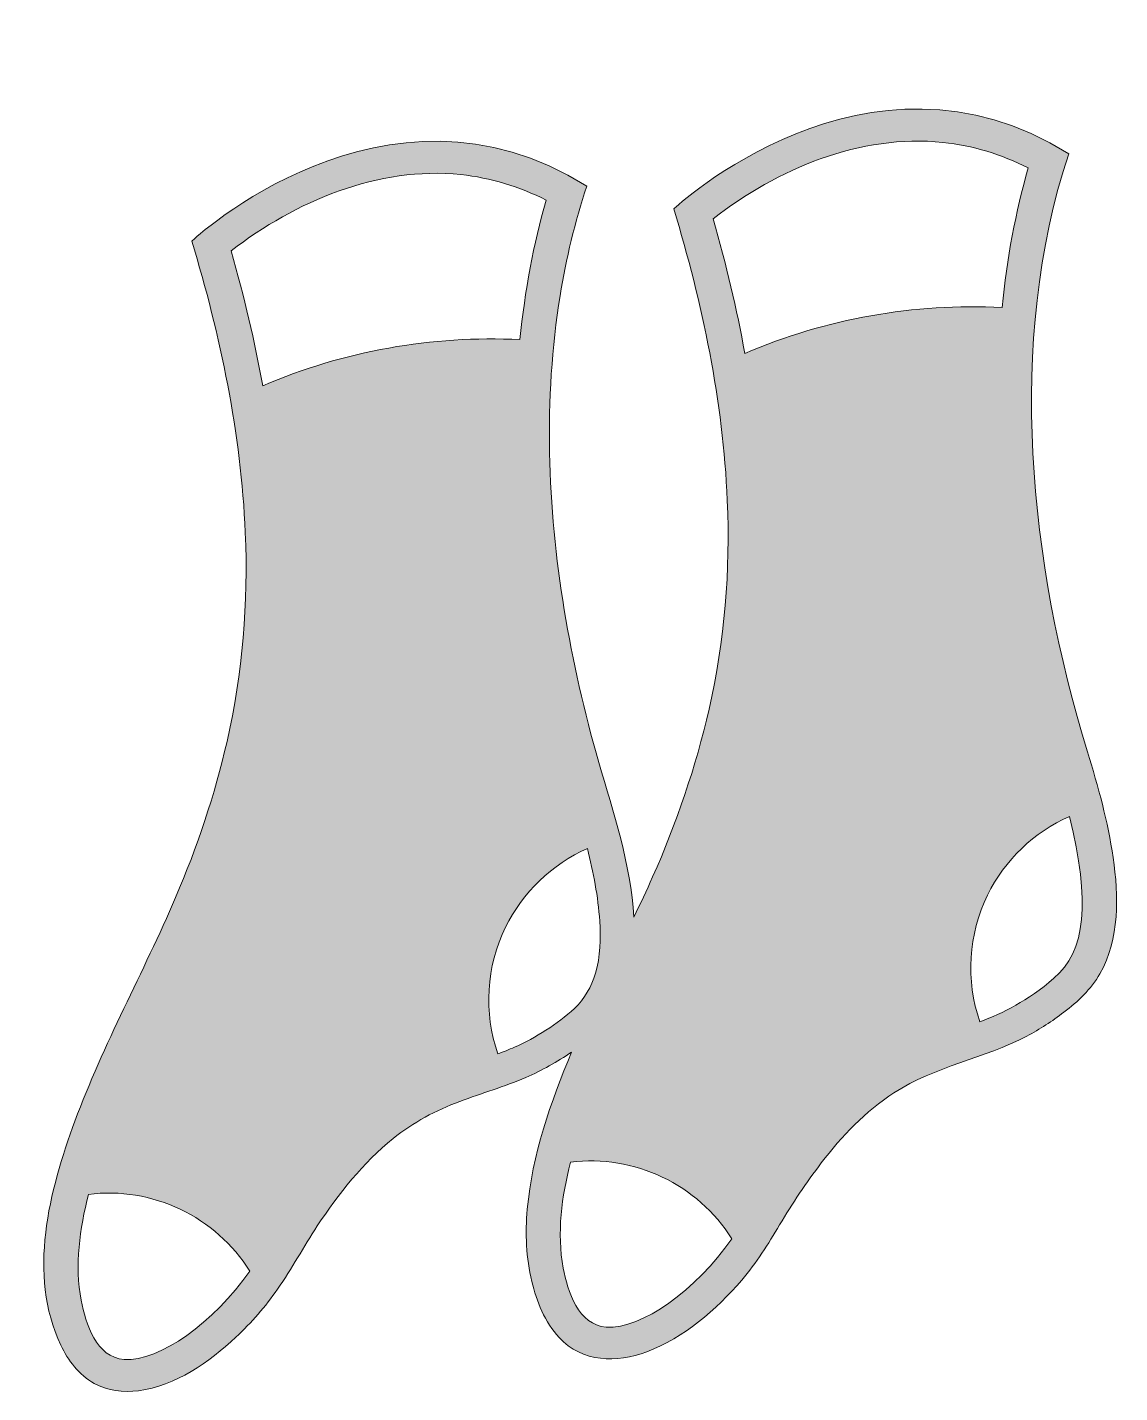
# Model space of a CAD drawing. Header units: inches. Extents: x -1 to 85, y 0 to 108.
import ezdxf

# ---------------------------------------------------------------- set-up
doc = ezdxf.new("R2010")
doc.units = ezdxf.units.IN
doc.header["$MEASUREMENT"] = 0
doc.layers.add('Layer 1', color=7, linetype='Continuous')

msp = doc.modelspace()

# ---------------------------------------------------------------- hatches: boundary and pattern name
at = {"layer": 'Layer 1', "true_color": 0xee4036}
h = msp.add_hatch(color=20, dxfattribs=at)
h.dxf.hatch_style = 2
edge = h.paths.add_edge_path()
edge.add_spline(control_points=[(81.23, 98.05), (65.3, 108.07), (49.93, 93.69), (49.93, 93.69), (52.21, 86.19), (53.83, 78.44), (54.17, 70.59), (54.41, 65.04), (53.97, 59.46), (52.72, 54.04), (51.68, 49.5), (50.14, 45.01), (48.25, 40.76), (47.77, 39.69), (47.27, 38.63), (46.77, 37.57), (46.51, 41.79), (45.16, 45.81), (43.99, 49.84), (42.84, 53.81), (41.92, 57.84), (41.25, 61.91), (39.91, 70.12), (39.59, 78.58), (40.92, 86.81), (41.39, 89.75), (42.09, 92.66), (43.03, 95.49), (27.1, 105.52), (11.73, 91.14), (11.73, 91.14), (14, 83.64), (15.63, 75.89), (15.97, 68.04), (16.21, 62.48), (15.76, 56.91), (14.52, 51.49), (13.55, 47.27), (12.15, 43.11), (10.45, 39.14), (7.89, 33.18), (4.71, 27.51), (2.47, 21.42), (0.44, 15.93), (-1.31, 9.27), (1.35, 3.68), (1.93, 2.45), (2.78, 1.31), (3.99, 0.64), (5.06, 0.05), (6.3, -0.1), (7.5, 0.06), (10.44, 0.43), (13.11, 2.32), (15.23, 4.3), (16.46, 5.45), (17.57, 6.73), (18.53, 8.11), (19.66, 9.72), (20.58, 11.47), (21.67, 13.11), (23.37, 15.65), (25.3, 18.12), (27.69, 20.04), (29.28, 21.32), (31.07, 22.27), (32.98, 22.98), (34.71, 23.64), (36.5, 24.14), (38.2, 24.88), (39.47, 25.43), (40.69, 26.1), (41.83, 26.89), (40.17, 22.93), (38.7, 18.75), (38.32, 14.44), (38.15, 12.53), (38.22, 10.59), (38.67, 8.72), (39.06, 7.13), (39.71, 5.49), (40.84, 4.27), (42.68, 2.28), (45.4, 2.25), (47.79, 3.15), (50.74, 4.26), (53.29, 6.45), (55.31, 8.82), (56.48, 10.19), (57.4, 11.67), (58.32, 13.2), (59.33, 14.89), (60.42, 16.54), (61.62, 18.1), (63.25, 20.22), (65.12, 22.2), (67.38, 23.66), (70.63, 25.77), (74.52, 26.36), (77.91, 28.15), (78.94, 28.7), (79.92, 29.33), (80.84, 30.04), (81.97, 30.9), (82.99, 31.85), (83.7, 33.09), (85.27, 35.86), (85.19, 39.25), (84.75, 42.3), (84.33, 45.14), (83.57, 47.92), (82.72, 50.66), (78.12, 65.56), (76.26, 83.09), (81.23, 98.05)], knot_values=[0, 0, 0, 0, 1, 1, 1, 2, 2, 2, 3, 3, 3, 4, 4, 4, 5, 5, 5, 6, 6, 6, 7, 7, 7, 8, 8, 8, 9, 9, 9, 10, 10, 10, 11, 11, 11, 12, 12, 12, 13, 13, 13, 14, 14, 14, 15, 15, 15, 16, 16, 16, 17, 17, 17, 18, 18, 18, 19, 19, 19, 20, 20, 20, 21, 21, 21, 22, 22, 22, 23, 23, 23, 24, 24, 24, 25, 25, 25, 26, 26, 26, 27, 27, 27, 28, 28, 28, 29, 29, 29, 30, 30, 30, 31, 31, 31, 32, 32, 32, 33, 33, 33, 34, 34, 34, 35, 35, 35, 36, 36, 36, 37, 37, 37, 38, 38, 38, 38], degree=3, periodic=1)
edge = h.paths.add_edge_path()
edge.add_spline(control_points=[(2.96, 7.22), (2.43, 10), (2.86, 12.9), (3.53, 15.61), (8.57, 16.27), (13.65, 13.84), (16.33, 9.53), (13.49, 5.47), (9.17, 2.36), (6.37, 2.54), (4.16, 2.68), (3.31, 5.39), (2.96, 7.22)], knot_values=[0, 0, 0, 0, 1, 1, 1, 2, 2, 2, 3, 3, 3, 4, 4, 4, 4], degree=3, periodic=1)
edge = h.paths.add_edge_path()
edge.add_spline(control_points=[(14.84, 90.36), (19.95, 94.29), (26.5, 97.08), (33.05, 96.4), (35.41, 96.15), (37.7, 95.45), (39.81, 94.38), (38.82, 90.91), (38.12, 87.21), (37.74, 83.33), (30.75, 83.67), (23.78, 82.42), (17.35, 79.68), (16.72, 83.17), (15.89, 86.69), (14.84, 90.36)], knot_values=[0, 0, 0, 0, 1, 1, 1, 2, 2, 2, 3, 3, 3, 4, 4, 4, 5, 5, 5, 5], degree=3, periodic=1)
edge = h.paths.add_edge_path()
edge.add_spline(control_points=[(36.6, 36.78), (37.95, 39.53), (40.27, 41.77), (43.08, 43.01), (43.55, 41.12), (43.93, 39.21), (44.06, 37.27), (44.15, 35.89), (44.11, 34.46), (43.72, 33.13), (43.41, 32.07), (42.86, 31.1), (42.05, 30.35), (40.67, 29.06), (39.01, 28.04), (37.3, 27.27), (36.86, 27.08), (36.43, 26.91), (35.99, 26.74), (34.84, 30.01), (35.06, 33.67), (36.6, 36.78)], knot_values=[0, 0, 0, 0, 1, 1, 1, 2, 2, 2, 3, 3, 3, 4, 4, 4, 5, 5, 5, 6, 6, 6, 7, 7, 7, 7], degree=3, periodic=1)
edge = h.paths.add_edge_path()
edge.add_spline(control_points=[(41.17, 9.77), (40.64, 12.55), (41.06, 15.45), (41.74, 18.16), (46.78, 18.82), (51.85, 16.39), (54.53, 12.09), (51.7, 8.02), (47.37, 4.92), (44.58, 5.1), (42.37, 5.24), (41.52, 7.95), (41.17, 9.77)], knot_values=[0, 0, 0, 0, 1, 1, 1, 2, 2, 2, 3, 3, 3, 4, 4, 4, 4], degree=3, periodic=1)
edge = h.paths.add_edge_path()
edge.add_spline(control_points=[(53.04, 92.91), (58.15, 96.85), (64.71, 99.64), (71.26, 98.95), (73.62, 98.71), (75.91, 98), (78.02, 96.93), (77.02, 93.46), (76.33, 89.76), (75.95, 85.88), (68.96, 86.23), (61.99, 84.98), (55.56, 82.24), (54.93, 85.72), (54.1, 89.25), (53.04, 92.91)], knot_values=[0, 0, 0, 0, 1, 1, 1, 2, 2, 2, 3, 3, 3, 4, 4, 4, 5, 5, 5, 5], degree=3, periodic=1)
edge = h.paths.add_edge_path()
edge.add_spline(control_points=[(74.19, 29.29), (73.05, 32.57), (73.27, 36.23), (74.8, 39.33), (76.16, 42.08), (78.48, 44.32), (81.29, 45.56), (82.97, 38.77), (82.57, 34.87), (80.06, 32.73), (77.93, 30.91), (76.06, 29.99), (74.19, 29.29)], knot_values=[0, 0, 0, 0, 1, 1, 1, 2, 2, 2, 3, 3, 3, 4, 4, 4, 4], degree=3, periodic=1)

# ---------------------------------------------------------------- linework, layer by layer
at = {"layer": 'Layer 1', "lineweight": 0}
for points, knots in [([(81.23, 98.05), (65.3, 108.07), (49.93, 93.69), (49.93, 93.69), (52.21, 86.19), (53.83, 78.44), (54.17, 70.59), (54.41, 65.04), (53.97, 59.46), (52.72, 54.04), (51.68, 49.5), (50.14, 45.01), (48.25, 40.76), (47.77, 39.69), (47.27, 38.63), (46.77, 37.57), (46.51, 41.79), (45.16, 45.81), (43.99, 49.84), (42.84, 53.81), (41.92, 57.84), (41.25, 61.91), (39.91, 70.12), (39.59, 78.58), (40.92, 86.81), (41.39, 89.75), (42.09, 92.66), (43.03, 95.49), (27.1, 105.52), (11.73, 91.14), (11.73, 91.14), (14, 83.64), (15.63, 75.89), (15.97, 68.04), (16.21, 62.48), (15.76, 56.91), (14.52, 51.49), (13.55, 47.27), (12.15, 43.11), (10.45, 39.14), (7.89, 33.18), (4.71, 27.51), (2.47, 21.42), (0.44, 15.93), (-1.31, 9.27), (1.35, 3.68), (1.93, 2.45), (2.78, 1.31), (3.99, 0.64), (5.06, 0.05), (6.3, -0.1), (7.5, 0.06), (10.44, 0.43), (13.11, 2.32), (15.23, 4.3), (16.46, 5.45), (17.57, 6.73), (18.53, 8.11), (19.66, 9.72), (20.58, 11.47), (21.67, 13.11), (23.37, 15.65), (25.3, 18.12), (27.69, 20.04), (29.28, 21.32), (31.07, 22.27), (32.98, 22.98), (34.71, 23.64), (36.5, 24.14), (38.2, 24.88), (39.47, 25.43), (40.69, 26.1), (41.83, 26.89), (40.17, 22.93), (38.7, 18.75), (38.32, 14.44), (38.15, 12.53), (38.22, 10.59), (38.67, 8.72), (39.06, 7.13), (39.71, 5.49), (40.84, 4.27), (42.68, 2.28), (45.4, 2.25), (47.79, 3.15), (50.74, 4.26), (53.29, 6.45), (55.31, 8.82), (56.48, 10.19), (57.4, 11.67), (58.32, 13.2), (59.33, 14.89), (60.42, 16.54), (61.62, 18.1), (63.25, 20.22), (65.12, 22.2), (67.38, 23.66), (70.63, 25.77), (74.52, 26.36), (77.91, 28.15), (78.94, 28.7), (79.92, 29.33), (80.84, 30.04), (81.97, 30.9), (82.99, 31.85), (83.7, 33.09), (85.27, 35.86), (85.19, 39.25), (84.75, 42.3), (84.33, 45.14), (83.57, 47.92), (82.72, 50.66), (78.12, 65.56), (76.26, 83.09), (81.23, 98.05)], [0, 0, 0, 0, 1, 1, 1, 2, 2, 2, 3, 3, 3, 4, 4, 4, 5, 5, 5, 6, 6, 6, 7, 7, 7, 8, 8, 8, 9, 9, 9, 10, 10, 10, 11, 11, 11, 12, 12, 12, 13, 13, 13, 14, 14, 14, 15, 15, 15, 16, 16, 16, 17, 17, 17, 18, 18, 18, 19, 19, 19, 20, 20, 20, 21, 21, 21, 22, 22, 22, 23, 23, 23, 24, 24, 24, 25, 25, 25, 26, 26, 26, 27, 27, 27, 28, 28, 28, 29, 29, 29, 30, 30, 30, 31, 31, 31, 32, 32, 32, 33, 33, 33, 34, 34, 34, 35, 35, 35, 36, 36, 36, 37, 37, 37, 38, 38, 38, 38]), ([(53.04, 92.91), (58.15, 96.85), (64.71, 99.64), (71.26, 98.95), (73.62, 98.71), (75.91, 98), (78.02, 96.93), (77.02, 93.46), (76.33, 89.76), (75.95, 85.88), (68.96, 86.23), (61.99, 84.98), (55.56, 82.24), (54.93, 85.72), (54.1, 89.25), (53.04, 92.91)], [0, 0, 0, 0, 1, 1, 1, 2, 2, 2, 3, 3, 3, 4, 4, 4, 5, 5, 5, 5]), ([(14.84, 90.36), (19.95, 94.29), (26.5, 97.08), (33.05, 96.4), (35.41, 96.15), (37.7, 95.45), (39.81, 94.38), (38.82, 90.91), (38.12, 87.21), (37.74, 83.33), (30.75, 83.67), (23.78, 82.42), (17.35, 79.68), (16.72, 83.17), (15.89, 86.69), (14.84, 90.36)], [0, 0, 0, 0, 1, 1, 1, 2, 2, 2, 3, 3, 3, 4, 4, 4, 5, 5, 5, 5]), ([(74.19, 29.29), (73.05, 32.57), (73.27, 36.23), (74.8, 39.33), (76.16, 42.08), (78.48, 44.32), (81.29, 45.56), (82.97, 38.77), (82.57, 34.87), (80.06, 32.73), (77.93, 30.91), (76.06, 29.99), (74.19, 29.29)], [0, 0, 0, 0, 1, 1, 1, 2, 2, 2, 3, 3, 3, 4, 4, 4, 4]), ([(36.6, 36.78), (37.95, 39.53), (40.27, 41.77), (43.08, 43.01), (43.55, 41.12), (43.93, 39.21), (44.06, 37.27), (44.15, 35.89), (44.11, 34.46), (43.72, 33.13), (43.41, 32.07), (42.86, 31.1), (42.05, 30.35), (40.67, 29.06), (39.01, 28.04), (37.3, 27.27), (36.86, 27.08), (36.43, 26.91), (35.99, 26.74), (34.84, 30.01), (35.06, 33.67), (36.6, 36.78)], [0, 0, 0, 0, 1, 1, 1, 2, 2, 2, 3, 3, 3, 4, 4, 4, 5, 5, 5, 6, 6, 6, 7, 7, 7, 7]), ([(41.17, 9.77), (40.64, 12.55), (41.06, 15.45), (41.74, 18.16), (46.78, 18.82), (51.85, 16.39), (54.53, 12.09), (51.7, 8.02), (47.37, 4.92), (44.58, 5.1), (42.37, 5.24), (41.52, 7.95), (41.17, 9.77)], [0, 0, 0, 0, 1, 1, 1, 2, 2, 2, 3, 3, 3, 4, 4, 4, 4]), ([(2.96, 7.22), (2.43, 10), (2.86, 12.9), (3.53, 15.61), (8.57, 16.27), (13.65, 13.84), (16.33, 9.53), (13.49, 5.47), (9.17, 2.36), (6.37, 2.54), (4.16, 2.68), (3.31, 5.39), (2.96, 7.22)], [0, 0, 0, 0, 1, 1, 1, 2, 2, 2, 3, 3, 3, 4, 4, 4, 4])]:
    msp.add_open_spline(points, degree=3, knots=knots, dxfattribs=at)

doc.saveas('drawing.dxf')
